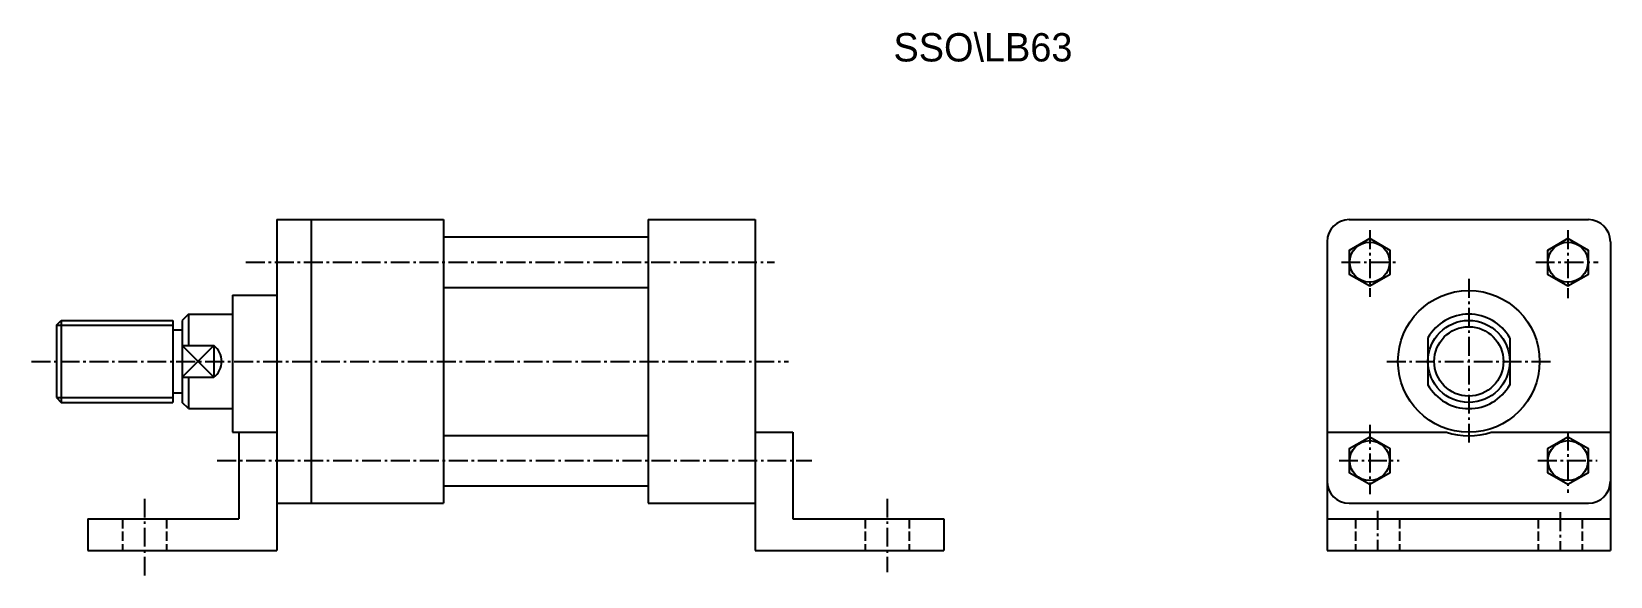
# Model space of a CAD drawing. Extents: x 113 to 615, y 227 to 399.
import ezdxf

# ---------------------------------------------------------------- set-up
doc = ezdxf.new("R2010")
doc.units = 0
doc.header["$MEASUREMENT"] = 0
doc.linetypes.add('DASHED', pattern=[4, 3, -1])
doc.linetypes.add('SCENTER', pattern=[9.2, 6, -1.2, 0.8, -1.2])
for name, color, linetype in [('CON', 2, 'CONTINUOUS'), ('DAS', 3, 'DASHED'), ('SCEN', 1, 'SCENTER'), ('UTI', 7, 'CONTINUOUS')]:
    doc.layers.add(name, color=color, linetype=linetype)

msp = doc.modelspace()

# ---------------------------------------------------------------- linework, layer by layer
at = {"layer": 'CON'}
for p, q in [((190.95, 339.8), (190.95, 234.8)), ((190.95, 339.8), (243.95, 339.8)), ((201.95, 339.8), (201.95, 249.8)), ((243.95, 339.8), (243.95, 249.8)), ((308.95, 339.8), (308.95, 249.8)), ((308.95, 339.8), (342.95, 339.8)), ((342.95, 339.8), (342.95, 234.8)), ((531.76, 339.8), (607.76, 339.8)), ((243.95, 334.3), (308.95, 334.3)), ((524.76, 332.8), (524.76, 234.8)), ((614.76, 332.8), (614.76, 234.8)), ((243.95, 318.3), (308.95, 318.3)), ((176.95, 315.8), (176.95, 272.3)), ((176.95, 315.8), (190.95, 315.8)), ((120.95, 306.3), (122.45, 307.8)), ((120.95, 306.3), (120.95, 283.3)), ((122.45, 307.8), (122.45, 281.8)), ((122.45, 307.8), (157.95, 307.8)), ((157.95, 307.8), (157.95, 281.8)), ((162.95, 309.8), (160.95, 307.8)), ((160.95, 307.8), (160.95, 281.8)), ((162.95, 309.8), (176.95, 309.8)), ((162.95, 309.8), (162.95, 299.8)), ((157.95, 304.8), (160.95, 304.8)), ((556.76, 302.28), (556.76, 287.31)), ((582.76, 302.28), (582.76, 287.31)), ((160.95, 299.8), (170.95, 289.8)), ((170.95, 299.8), (160.95, 289.8)), ((160.95, 299.8), (170.95, 299.8)), ((170.95, 299.8), (170.95, 289.8)), ((160.95, 289.8), (170.95, 289.8)), ((162.95, 289.8), (162.95, 279.8)), ((120.95, 283.3), (122.45, 281.8)), ((122.45, 281.8), (157.95, 281.8)), ((157.95, 284.8), (160.95, 284.8)), ((162.95, 279.8), (160.95, 281.8)), ((162.95, 279.8), (176.95, 279.8)), ((176.95, 272.3), (190.95, 272.3)), ((178.95, 272.3), (178.95, 244.8)), ((243.95, 271.3), (308.95, 271.3)), ((342.95, 272.3), (354.95, 272.3)), ((354.95, 272.3), (354.95, 244.8)), ((524.76, 272.3), (562.63, 272.3)), ((576.89, 272.3), (614.76, 272.3)), ((243.95, 255.3), (308.95, 255.3)), ((190.95, 249.8), (243.95, 249.8)), ((308.95, 249.8), (342.95, 249.8)), ((531.76, 249.8), (607.76, 249.8)), ((130.95, 244.8), (178.95, 244.8)), ((130.95, 244.8), (130.95, 234.8)), ((354.95, 244.8), (402.95, 244.8)), ((402.95, 244.8), (402.95, 234.8)), ((524.76, 244.8), (614.76, 244.8)), ((130.95, 234.8), (190.95, 234.8)), ((342.95, 234.8), (402.95, 234.8)), ((524.76, 234.8), (614.76, 234.8))]:
    msp.add_line(p, q, dxfattribs=at)
for points in [[(538.26, 333.8), (531.76, 330.05), (531.76, 322.54), (538.26, 318.79), (544.76, 322.54), (544.76, 330.05)], [(601.26, 333.8), (594.76, 330.05), (594.76, 322.54), (601.26, 318.79), (607.76, 322.54), (607.76, 330.05)], [(538.26, 270.8), (531.76, 267.05), (531.76, 259.54), (538.26, 255.79), (544.76, 259.54), (544.76, 267.05)], [(601.26, 270.8), (594.76, 267.05), (594.76, 259.54), (601.26, 255.79), (607.76, 259.54), (607.76, 267.05)]]:
    msp.add_lwpolyline(points, close=True, dxfattribs=at)
for centre, radius in [((538.26, 326.3), 6.35), ((601.26, 326.3), 6.35), ((569.76, 294.8), 22.5), ((569.76, 294.8), 13), ((569.76, 294.8), 11), ((538.26, 263.3), 6.35), ((601.26, 263.3), 6.35)]:
    msp.add_circle(centre, radius, dxfattribs=at)
for centre, radius, start, end in [((531.76, 332.8), 7, 90, 180), ((607.76, 332.8), 7, 0, 90), ((569.76, 294.8), 15, 29.9264, 150.0736), ((167.3, 294.8), 6.19, 306.1645, 53.8355), ((569.76, 294.8), 15, 209.9264, 330.0736), ((569.76, 294.8), 23.6, 252.4176, 287.5824), ((531.76, 256.8), 7, 180, 270), ((607.76, 256.8), 7, 270, 0)]:
    msp.add_arc(centre, radius, start, end, dxfattribs=at)
at = {"layer": 'DAS'}
for p, q in [((141.95, 244.8), (141.95, 234.8)), ((155.95, 244.8), (155.95, 234.8)), ((377.95, 244.8), (377.95, 234.8)), ((391.95, 244.8), (391.95, 234.8)), ((533.76, 244.8), (533.76, 234.8)), ((547.76, 244.8), (547.76, 234.8)), ((591.76, 244.8), (591.76, 234.8)), ((605.76, 244.8), (605.76, 234.8))]:
    msp.add_line(p, q, dxfattribs=at)
at = {"layer": 'SCEN'}
for p, q in [((538.26, 336.45), (538.26, 315.28)), ((601.26, 336.45), (601.26, 314.84)), ((181.17, 326.3), (349.12, 326.3)), ((529.27, 326.3), (546.6, 326.3)), ((591.01, 326.3), (610.87, 326.3)), ((569.76, 321.02), (569.76, 268.55)), ((113.05, 294.8), (353.56, 294.8)), ((543.71, 294.8), (596.43, 294.8)), ((538.26, 274.72), (538.26, 252.68)), ((601.26, 272.52), (601.26, 253.12)), ((172.06, 263.3), (360.97, 263.3)), ((528.55, 263.3), (547.68, 263.3)), ((591.73, 263.3), (610.51, 263.3)), ((148.95, 251.22), (148.95, 226.56)), ((384.95, 251.22), (384.95, 227.95)), ((540.76, 247.38), (540.76, 234.8)), ((598.76, 246.94), (598.76, 234.8))]:
    msp.add_line(p, q, dxfattribs=at)
at = {"layer": 'UTI'}
for p, q in [((120.95, 306.3), (157.95, 306.3)), ((120.95, 283.3), (157.95, 283.3))]:
    msp.add_line(p, q, dxfattribs=at)

# ---------------------------------------------------------------- texts
msp.add_text('SSO\\LB63', height=9, dxfattribs=at).set_placement((386.94, 390))

doc.saveas('drawing.dxf')
